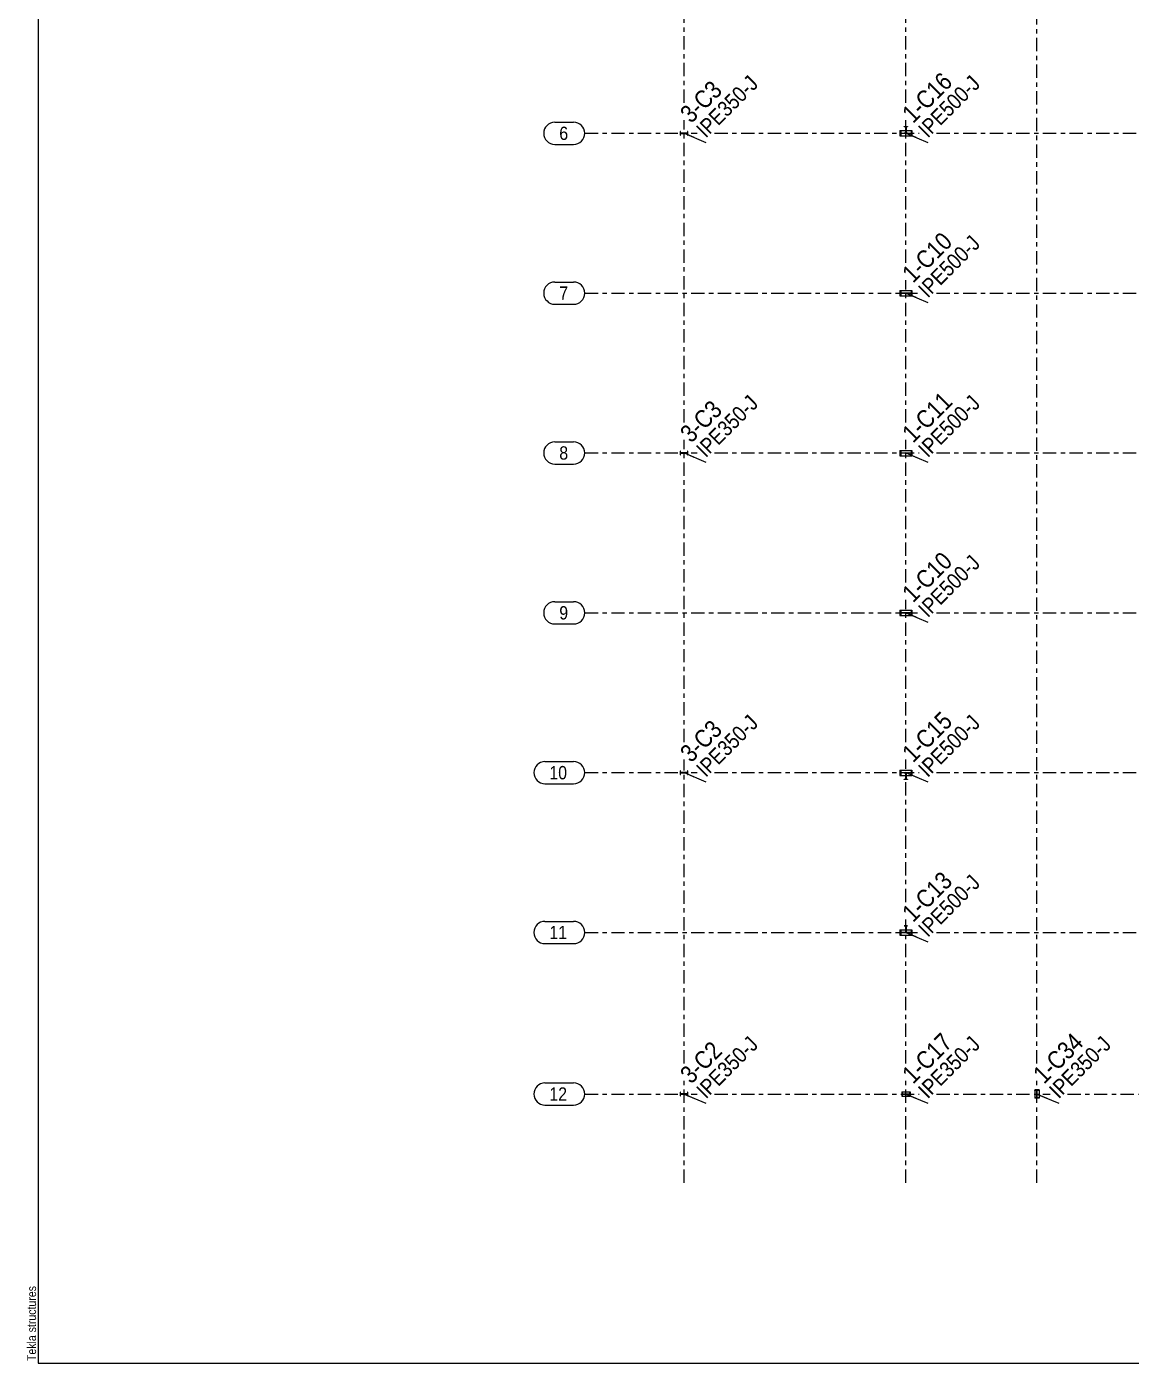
# Model space of a CAD drawing. Header units: millimetres. Extents: x -441 to 382, y -51 to 523.
# Drawn here: x -440.9 to -192.1, y -50.6 to 250.4 of the extents above; entities that cross this region are included whole.
import ezdxf

# ---------------------------------------------------------------- set-up
doc = ezdxf.new("R2010")
doc.units = ezdxf.units.MM
doc.linetypes.add('XKITLINE00', pattern=[0])
doc.linetypes.add('XKITLINE03', pattern=[6, 3, -1, 1, -1])
for name, color, linetype, lineweight in [('DrawingSheet', 5, 'Continuous', 0), ('Part', 2, 'Continuous', 0), ('PartMark', 7, 'Continuous', 0), ('S-grid', 1, 'Continuous', 0)]:
    doc.layers.add(name, color=color, linetype=linetype, lineweight=lineweight)
doc.styles.add('ARIAL', font='ARIAL.TTF')

# ---------------------------------------------------------------- blocks, each defined once
blk = doc.blocks.new('*A18')
at = {"layer": 'Part'}
blk.add_hatch(color=3, dxfattribs=at).paths.add_polyline_path([(-241.68, 118.4), (-241.68, 118.875), (-241.6, 118.875), (-241.6, 117.875), (-241.68, 117.875), (-241.68, 118.35), (-244.02, 118.35), (-244.02, 117.875), (-244.1, 117.875), (-244.1, 118.875), (-244.02, 118.875), (-244.02, 118.4)], flags=17)
blk = doc.blocks.new('*A19')
at = {"layer": 'Part'}
blk.add_hatch(color=3, dxfattribs=at).paths.add_polyline_path([(-241.68, 154.4), (-241.68, 154.875), (-241.6, 154.875), (-241.6, 153.875), (-241.68, 153.875), (-241.68, 154.35), (-244.02, 154.35), (-244.02, 153.875), (-244.1, 153.875), (-244.1, 154.875), (-244.02, 154.875), (-244.02, 154.4)], flags=17)
blk = doc.blocks.new('*A20')
at = {"layer": 'Part'}
blk.add_hatch(color=3, dxfattribs=at).paths.add_polyline_path([(-292.03, 154.3925), (-292.03, 154.8125), (-291.975, 154.8125), (-291.975, 153.9375), (-292.03, 153.9375), (-292.03, 154.3575), (-293.67, 154.3575), (-293.67, 153.9375), (-293.725, 153.9375), (-293.725, 154.8125), (-293.67, 154.8125), (-293.67, 154.3925)], flags=17)
blk = doc.blocks.new('*A29')
at = {"layer": 'Part'}
blk.add_hatch(color=3, dxfattribs=at).paths.add_polyline_path([(-241.68, 190.4), (-241.68, 190.875), (-241.6, 190.875), (-241.6, 189.875), (-241.68, 189.875), (-241.68, 190.35), (-244.02, 190.35), (-244.02, 189.875), (-244.1, 189.875), (-244.1, 190.875), (-244.02, 190.875), (-244.02, 190.4)], flags=17)
blk = doc.blocks.new('*A30')
at = {"layer": 'Part'}
blk.add_hatch(color=3, dxfattribs=at).paths.add_polyline_path([(-241.68, 226.4), (-241.68, 226.875), (-241.6, 226.875), (-241.6, 225.875), (-241.68, 225.875), (-241.68, 226.35), (-244.02, 226.35), (-244.02, 225.875), (-244.1, 225.875), (-244.1, 226.875), (-244.02, 226.875), (-244.02, 226.4)], flags=17)
blk = doc.blocks.new('*A31')
at = {"layer": 'Part'}
blk.add_hatch(color=3, dxfattribs=at).paths.add_polyline_path([(-292.03, 226.3925), (-292.03, 226.8125), (-291.975, 226.8125), (-291.975, 225.9375), (-292.03, 225.9375), (-292.03, 226.3575), (-293.67, 226.3575), (-293.67, 225.9375), (-293.725, 225.9375), (-293.725, 226.8125), (-293.67, 226.8125), (-293.67, 226.3925)], flags=17)
blk = doc.blocks.new('*A32')
at = {"layer": 'Part'}
blk.add_hatch(color=3, dxfattribs=at).paths.add_polyline_path([(-243.225, 227.855), (-243.225, 227.9), (-242.475, 227.9), (-242.475, 227.855), (-242.83375, 227.855), (-242.83375, 226.445), (-242.475, 226.445), (-242.475, 226.4), (-243.225, 226.4), (-243.225, 226.445), (-242.86625, 226.445), (-242.86625, 227.855)], flags=17)
blk = doc.blocks.new('*A36')
at = {"layer": 'Part'}
blk.add_hatch(color=3, dxfattribs=at).paths.add_polyline_path([(-241.68, 46.4), (-241.68, 46.875), (-241.6, 46.875), (-241.6, 45.875), (-241.68, 45.875), (-241.68, 46.35), (-244.02, 46.35), (-244.02, 45.875), (-244.1, 45.875), (-244.1, 46.875), (-244.02, 46.875), (-244.02, 46.4)], flags=17)
blk = doc.blocks.new('*A37')
at = {"layer": 'Part'}
blk.add_hatch(color=3, dxfattribs=at).paths.add_polyline_path([(-241.68, 82.4), (-241.68, 82.875), (-241.6, 82.875), (-241.6, 81.875), (-241.68, 81.875), (-241.68, 82.35), (-244.02, 82.35), (-244.02, 81.875), (-244.1, 81.875), (-244.1, 82.875), (-244.02, 82.875), (-244.02, 82.4)], flags=17)
blk = doc.blocks.new('*A38')
at = {"layer": 'Part'}
blk.add_hatch(color=3, dxfattribs=at).paths.add_polyline_path([(-242.03, 10.0175), (-242.03, 10.4375), (-241.975, 10.4375), (-241.975, 9.5625), (-242.03, 9.5625), (-242.03, 9.9825), (-243.67, 9.9825), (-243.67, 9.5625), (-243.725, 9.5625), (-243.725, 10.4375), (-243.67, 10.4375), (-243.67, 10.0175)], flags=17)
blk = doc.blocks.new('*A39')
at = {"layer": 'Part'}
blk.add_hatch(color=3, dxfattribs=at).paths.add_polyline_path([(-292.03, 10.0175), (-292.03, 10.4375), (-291.975, 10.4375), (-291.975, 9.5625), (-292.03, 9.5625), (-292.03, 9.9825), (-293.67, 9.9825), (-293.67, 9.5625), (-293.725, 9.5625), (-293.725, 10.4375), (-293.67, 10.4375), (-293.67, 10.0175)], flags=17)
blk = doc.blocks.new('*A40')
at = {"layer": 'Part'}
blk.add_hatch(color=3, dxfattribs=at).paths.add_polyline_path([(-243.225, 47.855), (-243.225, 47.9), (-242.475, 47.9), (-242.475, 47.855), (-242.83375, 47.855), (-242.83375, 46.445), (-242.475, 46.445), (-242.475, 46.4), (-243.225, 46.4), (-243.225, 46.445), (-242.86625, 46.445), (-242.86625, 47.855)], flags=17)
blk = doc.blocks.new('*A41')
at = {"layer": 'Part'}
blk.add_hatch(color=3, dxfattribs=at).paths.add_polyline_path([(-292.03, 82.3925), (-292.03, 82.8125), (-291.975, 82.8125), (-291.975, 81.9375), (-292.03, 81.9375), (-292.03, 82.3575), (-293.67, 82.3575), (-293.67, 81.9375), (-293.725, 81.9375), (-293.725, 82.8125), (-293.67, 82.8125), (-293.67, 82.3925)], flags=17)
blk = doc.blocks.new('*A42')
at = {"layer": 'Part'}
blk.add_hatch(color=3, dxfattribs=at).paths.add_polyline_path([(-243.22, 82.3), (-243.22, 82.35), (-242.47, 82.35), (-242.47, 82.3), (-242.83, 82.3), (-242.83, 80.89), (-242.47, 80.89), (-242.47, 80.85), (-243.22, 80.85), (-243.22, 80.89), (-242.87, 80.89), (-242.87, 82.3)], flags=17)
blk = doc.blocks.new('*A43')
at = {"layer": 'Part'}
blk.add_hatch(color=3, dxfattribs=at).paths.add_polyline_path([(-213.7875, 10.82), (-213.7875, 10.875), (-212.9125, 10.875), (-212.9125, 10.82), (-213.3325, 10.82), (-213.3325, 9.18), (-212.9125, 9.18), (-212.9125, 9.125), (-213.7875, 9.125), (-213.7875, 9.18), (-213.3675, 9.18), (-213.3675, 10.82)], flags=17)
blk = doc.blocks.new('*A80')
at = {"layer": 'DrawingSheet', "color": 5, "linetype": 'XKITLINE00', "lineweight": 0}
for p, q in [((-438.31, 523.36), (-438.31, -50.64)), ((-438.31, -50.64), (381.69, -50.64))]:
    blk.add_line(p, q, dxfattribs=at)
at = {"layer": 'DrawingSheet', "color": 5, "style": 'ARIAL', "width": 0.85}
blk.add_text('Tekla structures', height=2, rotation=90, dxfattribs=at).set_placement((-438.81, -50.14))
blk = doc.blocks.new('*A90')
at = {"layer": 'S-grid', "color": 1, "linetype": 'XKITLINE03', "lineweight": 0}
for p, q in [((-315.22, 226.38), (-289.88, 226.38)), ((-285.99, 226.38), (-239.88, 226.38)), ((-235.99, 226.38), (17.19, 226.38))]:
    blk.add_line(p, q, dxfattribs=at)
at = {"layer": 'S-grid', "color": 3, "style": 'ARIAL', "width": 0.85}
blk.add_text('6', height=3, dxfattribs=at).set_placement((-320.94, 224.88))
blk = doc.blocks.new('*A91')
at = {"layer": 'S-grid', "color": 1, "linetype": 'XKITLINE03', "lineweight": 0}
for p, q in [((-315.22, 190.38), (-239.88, 190.38)), ((-235.99, 190.38), (-116.63, 190.38)), ((-112.74, 190.38), (6.62, 190.38)), ((10.51, 190.38), (17.19, 190.38))]:
    blk.add_line(p, q, dxfattribs=at)
at = {"layer": 'S-grid', "color": 3, "style": 'ARIAL', "width": 0.85}
blk.add_text('7', height=3, dxfattribs=at).set_placement((-320.94, 188.88))
blk = doc.blocks.new('*A92')
at = {"layer": 'S-grid', "color": 1, "linetype": 'XKITLINE03', "lineweight": 0}
for p, q in [((-315.22, 154.38), (-289.88, 154.38)), ((-285.99, 154.38), (-239.88, 154.38)), ((-235.99, 154.38), (-116.63, 154.38)), ((-112.74, 154.38), (6.62, 154.38)), ((10.51, 154.38), (17.19, 154.38))]:
    blk.add_line(p, q, dxfattribs=at)
at = {"layer": 'S-grid', "color": 3, "style": 'ARIAL', "width": 0.85}
blk.add_text('8', height=3, dxfattribs=at).set_placement((-320.94, 152.88))
blk = doc.blocks.new('*A93')
at = {"layer": 'S-grid', "color": 1, "linetype": 'XKITLINE03', "lineweight": 0}
for p, q in [((-315.22, 118.38), (-239.88, 118.38)), ((-235.99, 118.38), (-116.63, 118.38)), ((-112.74, 118.38), (6.62, 118.38)), ((10.51, 118.38), (17.19, 118.38))]:
    blk.add_line(p, q, dxfattribs=at)
at = {"layer": 'S-grid', "color": 3, "style": 'ARIAL', "width": 0.85}
blk.add_text('9', height=3, dxfattribs=at).set_placement((-320.94, 116.88))
blk = doc.blocks.new('*A94')
at = {"layer": 'S-grid', "color": 1, "linetype": 'XKITLINE03', "lineweight": 0}
for p, q in [((-315.22, 82.38), (-289.88, 82.38)), ((-285.99, 82.38), (-239.88, 82.38)), ((-235.99, 82.38), (-116.63, 82.38)), ((-112.74, 82.38), (17.19, 82.38))]:
    blk.add_line(p, q, dxfattribs=at)
at = {"layer": 'S-grid', "color": 3, "style": 'ARIAL', "width": 0.85}
blk.add_text('10', height=3, dxfattribs=at).set_placement((-323.17, 80.88))
blk = doc.blocks.new('*A95')
at = {"layer": 'S-grid', "color": 1, "linetype": 'XKITLINE03', "lineweight": 0}
for p, q in [((-315.22, 46.38), (-239.88, 46.38)), ((-235.99, 46.38), (-116.63, 46.38)), ((-112.74, 46.38), (17.19, 46.38))]:
    blk.add_line(p, q, dxfattribs=at)
at = {"layer": 'S-grid', "color": 3, "style": 'ARIAL', "width": 0.85}
blk.add_text('11', height=3, dxfattribs=at).set_placement((-323.17, 44.88))
blk = doc.blocks.new('*A96')
at = {"layer": 'S-grid', "color": 1, "linetype": 'XKITLINE03', "lineweight": 0}
for p, q in [((-315.22, 10), (-289.88, 10)), ((-285.99, 10), (-239.88, 10)), ((-235.99, 10), (-210.38, 10)), ((-206.49, 10), (-179.13, 10)), ((-175.24, 10), (-147.88, 10)), ((-143.99, 10), (-116.63, 10)), ((-112.74, 10), (-85.38, 10)), ((-81.49, 10), (-54.13, 10)), ((-50.24, 10), (-22.88, 10)), ((-18.99, 10), (6.62, 10)), ((10.51, 10), (17.19, 10))]:
    blk.add_line(p, q, dxfattribs=at)
at = {"layer": 'S-grid', "color": 3, "style": 'ARIAL', "width": 0.85}
blk.add_text('12', height=3, dxfattribs=at).set_placement((-323.17, 8.5))
blk = doc.blocks.new('*A104')
at = {"layer": 'S-grid', "color": 1, "linetype": 'XKITLINE03', "lineweight": 0}
for p, q in [((-213.35, 16.86), (-213.35, 481.69)), ((-213.35, -10), (-213.35, 12.97))]:
    blk.add_line(p, q, dxfattribs=at)
blk = doc.blocks.new('*A105')
at = {"layer": 'S-grid', "color": 1, "linetype": 'XKITLINE03', "lineweight": 0}
for p, q in [((-242.85, 233.23), (-242.85, 265.34)), ((-242.85, 197.23), (-242.85, 229.34)), ((-242.85, 161.23), (-242.85, 193.34)), ((-242.85, 125.23), (-242.85, 157.34)), ((-242.85, 89.23), (-242.85, 121.34)), ((-242.85, 53.23), (-242.85, 85.34)), ((-242.85, 16.86), (-242.85, 49.34)), ((-242.85, -10), (-242.85, 12.97))]:
    blk.add_line(p, q, dxfattribs=at)
blk = doc.blocks.new('*A106')
at = {"layer": 'S-grid', "color": 1, "linetype": 'XKITLINE03', "lineweight": 0}
for p, q in [((-292.85, 233.23), (-292.85, 301.34)), ((-292.85, 161.23), (-292.85, 229.34)), ((-292.85, 89.23), (-292.85, 157.34)), ((-292.85, 16.86), (-292.85, 85.34)), ((-292.85, -10), (-292.85, 12.97))]:
    blk.add_line(p, q, dxfattribs=at)
blk = doc.blocks.new('*A141')
at = {"layer": 'Part', "color": 2, "linetype": 'XKITLINE00', "lineweight": 0}
for p, q in [((-244.1, 117.875), (-244.1, 118.875)), ((-244.1, 118.875), (-244.02, 118.875)), ((-244.02, 117.875), (-244.1, 117.875)), ((-244.02, 118.875), (-244.02, 118.4)), ((-244.02, 118.4), (-241.68, 118.4)), ((-241.68, 118.35), (-244.02, 118.35)), ((-244.02, 118.35), (-244.02, 117.875)), ((-241.6, 118.875), (-241.68, 118.875)), ((-241.68, 118.875), (-241.68, 118.4)), ((-241.68, 117.875), (-241.68, 118.35)), ((-241.6, 117.875), (-241.68, 117.875)), ((-241.6, 118.875), (-241.6, 117.875))]:
    blk.add_line(p, q, dxfattribs=at)
blk = doc.blocks.new('*A142')
at = {"layer": 'Part', "color": 2, "linetype": 'XKITLINE00', "lineweight": 0}
for p, q in [((-244.1, 153.875), (-244.1, 154.875)), ((-244.1, 154.875), (-244.02, 154.875)), ((-244.02, 153.875), (-244.1, 153.875)), ((-244.02, 154.875), (-244.02, 154.4)), ((-244.02, 154.4), (-241.68, 154.4)), ((-241.68, 154.35), (-244.02, 154.35)), ((-244.02, 154.35), (-244.02, 153.875)), ((-241.6, 154.875), (-241.68, 154.875)), ((-241.68, 154.875), (-241.68, 154.4)), ((-241.68, 153.875), (-241.68, 154.35)), ((-241.6, 153.875), (-241.68, 153.875)), ((-241.6, 154.875), (-241.6, 153.875))]:
    blk.add_line(p, q, dxfattribs=at)
blk = doc.blocks.new('*A143')
at = {"layer": 'Part', "color": 2, "linetype": 'XKITLINE00', "lineweight": 0}
for p, q in [((-244.2, 118.975), (-244.2, 117.775)), ((-244.2, 118.975), (-241.5, 118.975)), ((-244.2, 117.775), (-241.5, 117.775)), ((-241.5, 118.975), (-241.5, 117.775))]:
    blk.add_line(p, q, dxfattribs=at)
blk = doc.blocks.new('*A144')
at = {"layer": 'Part', "color": 2, "linetype": 'XKITLINE00', "lineweight": 0}
for p, q in [((-293.67, 154.8125), (-293.725, 154.8125)), ((-293.725, 154.8125), (-293.725, 153.9375)), ((-293.725, 153.9375), (-293.67, 153.9375)), ((-293.67, 154.3925), (-293.67, 154.8125)), ((-292.03, 154.3925), (-293.67, 154.3925)), ((-293.67, 153.9375), (-293.67, 154.3575)), ((-293.67, 154.3575), (-292.03, 154.3575)), ((-292.03, 154.8125), (-292.03, 154.3925)), ((-291.975, 154.8125), (-292.03, 154.8125)), ((-292.03, 154.3575), (-292.03, 153.9375)), ((-292.03, 153.9375), (-291.975, 153.9375)), ((-291.975, 153.9375), (-291.975, 154.8125))]:
    blk.add_line(p, q, dxfattribs=at)
blk = doc.blocks.new('*A145')
at = {"layer": 'Part', "color": 2, "linetype": 'XKITLINE00', "lineweight": 0}
for p, q in [((-244.2, 154.975), (-244.2, 153.775)), ((-244.2, 154.975), (-241.5, 154.975)), ((-244.2, 153.775), (-241.5, 153.775)), ((-241.5, 154.975), (-241.5, 153.775))]:
    blk.add_line(p, q, dxfattribs=at)
blk = doc.blocks.new('*A160')
at = {"layer": 'Part', "color": 2, "linetype": 'XKITLINE00', "lineweight": 0}
for p, q in [((-244.1, 189.875), (-244.1, 190.875)), ((-244.1, 190.875), (-244.02, 190.875)), ((-244.02, 189.875), (-244.1, 189.875)), ((-244.02, 190.875), (-244.02, 190.4)), ((-244.02, 190.4), (-241.68, 190.4)), ((-241.68, 190.35), (-244.02, 190.35)), ((-244.02, 190.35), (-244.02, 189.875)), ((-241.6, 190.875), (-241.68, 190.875)), ((-241.68, 190.875), (-241.68, 190.4)), ((-241.68, 189.875), (-241.68, 190.35)), ((-241.6, 189.875), (-241.68, 189.875)), ((-241.6, 190.875), (-241.6, 189.875))]:
    blk.add_line(p, q, dxfattribs=at)
blk = doc.blocks.new('*A161')
at = {"layer": 'Part', "color": 2, "linetype": 'XKITLINE00', "lineweight": 0}
for p, q in [((-244.1, 225.875), (-244.1, 226.875)), ((-244.1, 226.875), (-244.02, 226.875)), ((-244.02, 225.875), (-244.1, 225.875)), ((-244.02, 226.875), (-244.02, 226.4)), ((-244.02, 226.4), (-241.68, 226.4)), ((-241.68, 226.35), (-244.02, 226.35)), ((-244.02, 226.35), (-244.02, 225.875)), ((-241.6, 226.875), (-241.68, 226.875)), ((-241.68, 226.875), (-241.68, 226.4)), ((-241.68, 225.875), (-241.68, 226.35)), ((-241.6, 225.875), (-241.68, 225.875)), ((-241.6, 226.875), (-241.6, 225.875))]:
    blk.add_line(p, q, dxfattribs=at)
blk = doc.blocks.new('*A162')
at = {"layer": 'Part', "color": 2, "linetype": 'XKITLINE00', "lineweight": 0}
for p, q in [((-244.2, 190.975), (-244.2, 189.775)), ((-244.2, 190.975), (-241.5, 190.975)), ((-244.2, 189.775), (-241.5, 189.775)), ((-241.5, 190.975), (-241.5, 189.775))]:
    blk.add_line(p, q, dxfattribs=at)
blk = doc.blocks.new('*A163')
at = {"layer": 'Part', "color": 2, "linetype": 'XKITLINE00', "lineweight": 0}
for p, q in [((-293.67, 226.8125), (-293.725, 226.8125)), ((-293.725, 226.8125), (-293.725, 225.9375)), ((-293.725, 225.9375), (-293.67, 225.9375)), ((-293.67, 226.3925), (-293.67, 226.8125)), ((-292.03, 226.3925), (-293.67, 226.3925)), ((-293.67, 225.9375), (-293.67, 226.3575)), ((-293.67, 226.3575), (-292.03, 226.3575)), ((-292.03, 226.8125), (-292.03, 226.3925)), ((-291.975, 226.8125), (-292.03, 226.8125)), ((-292.03, 226.3575), (-292.03, 225.9375)), ((-292.03, 225.9375), (-291.975, 225.9375)), ((-291.975, 225.9375), (-291.975, 226.8125))]:
    blk.add_line(p, q, dxfattribs=at)
blk = doc.blocks.new('*A164')
at = {"layer": 'Part', "color": 2, "linetype": 'XKITLINE00', "lineweight": 0}
for p, q in [((-243.225, 227.855), (-243.225, 227.9)), ((-243.225, 227.9), (-242.475, 227.9)), ((-242.86625, 227.855), (-243.225, 227.855)), ((-243.225, 226.4), (-243.225, 226.445)), ((-243.225, 226.445), (-242.86625, 226.445)), ((-242.475, 226.4), (-243.225, 226.4)), ((-242.86625, 226.445), (-242.86625, 227.855)), ((-242.475, 227.855), (-242.83375, 227.855)), ((-242.83375, 227.855), (-242.83375, 226.445)), ((-242.83375, 226.445), (-242.475, 226.445)), ((-242.475, 227.9), (-242.475, 227.855)), ((-242.475, 226.445), (-242.475, 226.4))]:
    blk.add_line(p, q, dxfattribs=at)
blk = doc.blocks.new('*A165')
at = {"layer": 'Part', "color": 2, "linetype": 'XKITLINE00', "lineweight": 0}
for p, q in [((-244.2, 226.975), (-244.2, 225.775)), ((-244.2, 226.975), (-242.86625, 226.975)), ((-244.2, 225.775), (-241.5, 225.775)), ((-242.83375, 226.975), (-241.5, 226.975)), ((-241.5, 226.975), (-241.5, 225.775))]:
    blk.add_line(p, q, dxfattribs=at)
blk = doc.blocks.new('*A171')
at = {"layer": 'S-grid', "color": 1, "linetype": 'XKITLINE00', "lineweight": 0}
for p, q in [((-324.17, 84.88), (-317.72, 84.88)), ((-324.17, 79.88), (-317.72, 79.88))]:
    blk.add_line(p, q, dxfattribs=at)
for centre, start, end in [((-324.17, 82.38), 90, 270), ((-317.72, 82.38), 270, 90)]:
    blk.add_arc(centre, 2.5, start, end, dxfattribs=at)
blk = doc.blocks.new('*A172')
at = {"layer": 'S-grid', "color": 1, "linetype": 'XKITLINE00', "lineweight": 0}
for p, q in [((-324.17, 48.88), (-317.72, 48.88)), ((-324.17, 43.88), (-317.72, 43.88))]:
    blk.add_line(p, q, dxfattribs=at)
for centre, start, end in [((-324.17, 46.38), 90, 270), ((-317.72, 46.38), 270, 90)]:
    blk.add_arc(centre, 2.5, start, end, dxfattribs=at)
blk = doc.blocks.new('*A173')
at = {"layer": 'S-grid', "color": 1, "linetype": 'XKITLINE00', "lineweight": 0}
for p, q in [((-324.17, 12.5), (-317.72, 12.5)), ((-324.17, 7.5), (-317.72, 7.5))]:
    blk.add_line(p, q, dxfattribs=at)
for centre, start, end in [((-324.17, 10), 90, 270), ((-317.72, 10), 270, 90)]:
    blk.add_arc(centre, 2.5, start, end, dxfattribs=at)
blk = doc.blocks.new('*A174')
at = {"layer": 'Part', "color": 2, "linetype": 'XKITLINE00', "lineweight": 0}
for p, q in [((-244.1, 45.875), (-244.1, 46.875)), ((-244.1, 46.875), (-244.02, 46.875)), ((-244.02, 45.875), (-244.1, 45.875)), ((-244.02, 46.875), (-244.02, 46.4)), ((-244.02, 46.4), (-241.68, 46.4)), ((-241.68, 46.35), (-244.02, 46.35)), ((-244.02, 46.35), (-244.02, 45.875)), ((-241.6, 46.875), (-241.68, 46.875)), ((-241.68, 46.875), (-241.68, 46.4)), ((-241.68, 45.875), (-241.68, 46.35)), ((-241.6, 45.875), (-241.68, 45.875)), ((-241.6, 46.875), (-241.6, 45.875))]:
    blk.add_line(p, q, dxfattribs=at)
blk = doc.blocks.new('*A175')
at = {"layer": 'Part', "color": 2, "linetype": 'XKITLINE00', "lineweight": 0}
for p, q in [((-244.1, 81.875), (-244.1, 82.875)), ((-244.1, 82.875), (-244.02, 82.875)), ((-244.02, 81.875), (-244.1, 81.875)), ((-244.02, 82.875), (-244.02, 82.4)), ((-244.02, 82.4), (-241.68, 82.4)), ((-241.68, 82.35), (-244.02, 82.35)), ((-244.02, 82.35), (-244.02, 81.875)), ((-241.6, 82.875), (-241.68, 82.875)), ((-241.68, 82.875), (-241.68, 82.4)), ((-241.68, 81.875), (-241.68, 82.35)), ((-241.6, 81.875), (-241.68, 81.875)), ((-241.6, 82.875), (-241.6, 81.875))]:
    blk.add_line(p, q, dxfattribs=at)
blk = doc.blocks.new('*A176')
at = {"layer": 'Part', "color": 2, "linetype": 'XKITLINE00', "lineweight": 0}
for p, q in [((-243.725, 9.5625), (-243.725, 10.4375)), ((-243.725, 10.4375), (-243.67, 10.4375)), ((-243.67, 9.5625), (-243.725, 9.5625)), ((-243.67, 10.4375), (-243.67, 10.0175)), ((-243.67, 10.0175), (-242.03, 10.0175)), ((-242.03, 9.9825), (-243.67, 9.9825)), ((-243.67, 9.9825), (-243.67, 9.5625)), ((-241.975, 10.4375), (-242.03, 10.4375)), ((-242.03, 10.4375), (-242.03, 10.0175)), ((-242.03, 9.5625), (-242.03, 9.9825)), ((-241.975, 9.5625), (-242.03, 9.5625)), ((-241.975, 10.4375), (-241.975, 9.5625))]:
    blk.add_line(p, q, dxfattribs=at)
blk = doc.blocks.new('*A177')
at = {"layer": 'Part', "color": 2, "linetype": 'XKITLINE00', "lineweight": 0}
for p, q in [((-293.67, 10.4375), (-293.725, 10.4375)), ((-293.725, 10.4375), (-293.725, 9.5625)), ((-293.725, 9.5625), (-293.67, 9.5625)), ((-293.67, 10.0175), (-293.67, 10.4375)), ((-292.03, 10.0175), (-293.67, 10.0175)), ((-293.67, 9.5625), (-293.67, 9.9825)), ((-293.67, 9.9825), (-292.03, 9.9825)), ((-292.03, 10.4375), (-292.03, 10.0175)), ((-291.975, 10.4375), (-292.03, 10.4375)), ((-292.03, 9.9825), (-292.03, 9.5625)), ((-292.03, 9.5625), (-291.975, 9.5625)), ((-291.975, 9.5625), (-291.975, 10.4375))]:
    blk.add_line(p, q, dxfattribs=at)
blk = doc.blocks.new('*A178')
at = {"layer": 'Part', "color": 2, "linetype": 'XKITLINE00', "lineweight": 0}
for p, q in [((-243.225, 47.855), (-243.225, 47.9)), ((-243.225, 47.9), (-242.475, 47.9)), ((-242.86625, 47.855), (-243.225, 47.855)), ((-243.225, 46.4), (-243.225, 46.445)), ((-243.225, 46.445), (-242.86625, 46.445)), ((-242.475, 46.4), (-243.225, 46.4)), ((-242.86625, 46.445), (-242.86625, 47.855)), ((-242.475, 47.855), (-242.83375, 47.855)), ((-242.83375, 47.855), (-242.83375, 46.445)), ((-242.83375, 46.445), (-242.475, 46.445)), ((-242.475, 47.9), (-242.475, 47.855)), ((-242.475, 46.445), (-242.475, 46.4))]:
    blk.add_line(p, q, dxfattribs=at)
blk = doc.blocks.new('*A179')
at = {"layer": 'Part', "color": 2, "linetype": 'XKITLINE00', "lineweight": 0}
for p, q in [((-243.8, 10.5), (-243.8, 9.5)), ((-243.8, 10.5), (-241.9, 10.5)), ((-243.8, 9.5), (-241.9, 9.5)), ((-241.9, 10.5), (-241.9, 9.5))]:
    blk.add_line(p, q, dxfattribs=at)
blk = doc.blocks.new('*A180')
at = {"layer": 'Part', "color": 2, "linetype": 'XKITLINE00', "lineweight": 0}
for p, q in [((-244.2, 46.975), (-244.2, 45.775)), ((-244.2, 46.975), (-242.86625, 46.975)), ((-244.2, 45.775), (-241.5, 45.775)), ((-242.83375, 46.975), (-241.5, 46.975)), ((-241.5, 46.975), (-241.5, 45.775))]:
    blk.add_line(p, q, dxfattribs=at)
blk = doc.blocks.new('*A181')
at = {"layer": 'Part', "color": 2, "linetype": 'XKITLINE00', "lineweight": 0}
for p, q in [((-293.67, 82.8125), (-293.725, 82.8125)), ((-293.725, 82.8125), (-293.725, 81.9375)), ((-293.725, 81.9375), (-293.67, 81.9375)), ((-293.67, 82.3925), (-293.67, 82.8125)), ((-292.03, 82.3925), (-293.67, 82.3925)), ((-293.67, 81.9375), (-293.67, 82.3575)), ((-293.67, 82.3575), (-292.03, 82.3575)), ((-292.03, 82.8125), (-292.03, 82.3925)), ((-291.975, 82.8125), (-292.03, 82.8125)), ((-292.03, 82.3575), (-292.03, 81.9375)), ((-292.03, 81.9375), (-291.975, 81.9375)), ((-291.975, 81.9375), (-291.975, 82.8125))]:
    blk.add_line(p, q, dxfattribs=at)
blk = doc.blocks.new('*A182')
at = {"layer": 'Part', "color": 2, "linetype": 'XKITLINE00', "lineweight": 0}
for p, q in [((-243.22, 82.3), (-243.22, 82.35)), ((-243.22, 82.35), (-242.47, 82.35)), ((-242.87, 82.3), (-243.22, 82.3)), ((-242.87, 80.89), (-242.87, 82.3)), ((-242.47, 82.3), (-242.83, 82.3)), ((-242.83, 82.3), (-242.83, 80.89)), ((-242.47, 82.35), (-242.47, 82.3)), ((-243.22, 80.85), (-243.22, 80.89)), ((-243.22, 80.89), (-242.87, 80.89)), ((-242.47, 80.85), (-243.22, 80.85)), ((-242.83, 80.89), (-242.47, 80.89)), ((-242.47, 80.89), (-242.47, 80.85))]:
    blk.add_line(p, q, dxfattribs=at)
blk = doc.blocks.new('*A183')
at = {"layer": 'Part', "color": 2, "linetype": 'XKITLINE00', "lineweight": 0}
for p, q in [((-244.2, 82.975), (-244.2, 81.775)), ((-244.2, 82.975), (-241.5, 82.975)), ((-244.2, 81.775), (-242.86625, 81.775)), ((-242.83375, 81.775), (-241.5, 81.775)), ((-241.5, 82.975), (-241.5, 81.775))]:
    blk.add_line(p, q, dxfattribs=at)
blk = doc.blocks.new('*A184')
at = {"layer": 'Part', "color": 2, "linetype": 'XKITLINE00', "lineweight": 0}
for p, q in [((-213.7875, 10.82), (-213.7875, 10.875)), ((-213.7875, 10.875), (-212.9125, 10.875)), ((-213.3675, 10.82), (-213.7875, 10.82)), ((-213.7875, 9.125), (-213.7875, 9.18)), ((-213.7875, 9.18), (-213.3675, 9.18)), ((-212.9125, 9.125), (-213.7875, 9.125)), ((-213.3675, 9.18), (-213.3675, 10.82)), ((-212.9125, 10.82), (-213.3325, 10.82)), ((-213.3325, 10.82), (-213.3325, 9.18)), ((-213.3325, 9.18), (-212.9125, 9.18)), ((-212.9125, 10.875), (-212.9125, 10.82)), ((-212.9125, 9.18), (-212.9125, 9.125))]:
    blk.add_line(p, q, dxfattribs=at)
blk = doc.blocks.new('*A185')
at = {"layer": 'Part', "color": 2, "linetype": 'XKITLINE00', "lineweight": 0}
for p, q in [((-212.85, 10.95), (-213.85, 10.95)), ((-213.85, 10.95), (-213.85, 9.05)), ((-212.85, 9.05), (-213.85, 9.05)), ((-212.85, 10.95), (-212.85, 9.05))]:
    blk.add_line(p, q, dxfattribs=at)
blk = doc.blocks.new('*A186')
at = {"layer": 'S-grid', "color": 1, "linetype": 'XKITLINE00', "lineweight": 0}
for p, q in [((-321.94, 228.88), (-317.72, 228.88)), ((-321.94, 223.88), (-317.72, 223.88))]:
    blk.add_line(p, q, dxfattribs=at)
for centre, start, end in [((-321.94, 226.38), 90, 270), ((-317.72, 226.38), 270, 90)]:
    blk.add_arc(centre, 2.5, start, end, dxfattribs=at)
blk = doc.blocks.new('*A187')
at = {"layer": 'S-grid', "color": 1, "linetype": 'XKITLINE00', "lineweight": 0}
for p, q in [((-321.94, 192.88), (-317.72, 192.88)), ((-321.94, 187.88), (-317.72, 187.88))]:
    blk.add_line(p, q, dxfattribs=at)
for centre, start, end in [((-321.94, 190.38), 90, 270), ((-317.72, 190.38), 270, 90)]:
    blk.add_arc(centre, 2.5, start, end, dxfattribs=at)
blk = doc.blocks.new('*A188')
at = {"layer": 'S-grid', "color": 1, "linetype": 'XKITLINE00', "lineweight": 0}
for p, q in [((-321.94, 156.88), (-317.72, 156.88)), ((-321.94, 151.88), (-317.72, 151.88))]:
    blk.add_line(p, q, dxfattribs=at)
for centre, start, end in [((-321.94, 154.38), 90, 270), ((-317.72, 154.38), 270, 90)]:
    blk.add_arc(centre, 2.5, start, end, dxfattribs=at)
blk = doc.blocks.new('*A189')
at = {"layer": 'S-grid', "color": 1, "linetype": 'XKITLINE00', "lineweight": 0}
for p, q in [((-321.94, 120.88), (-317.72, 120.88)), ((-321.94, 115.88), (-317.72, 115.88))]:
    blk.add_line(p, q, dxfattribs=at)
for centre, start, end in [((-321.94, 118.38), 90, 270), ((-317.72, 118.38), 270, 90)]:
    blk.add_arc(centre, 2.5, start, end, dxfattribs=at)
blk = doc.blocks.new('*A279')
at = {"layer": 'PartMark', "color": 7, "linetype": 'XKITLINE00', "lineweight": 0}
for p, q in [((-292.85, 226.38), (-287.94, 224.29)), ((-290.55, 225.4), (-292.85, 226.38))]:
    blk.add_line(p, q, dxfattribs=at)
at = {"layer": 'PartMark', "color": 3, "style": 'ARIAL', "width": 0.85}
blk.add_text('3-C3', height=4, rotation=45.0001, dxfattribs=at).set_placement((-291.26, 228.46))
at = {"layer": 'PartMark', "color": 7, "style": 'ARIAL', "width": 0.85}
blk.add_text('IPE350-J', height=3.5, rotation=45.0001, dxfattribs=at).set_placement((-287.94, 225.14))
blk = doc.blocks.new('*A280')
at = {"layer": 'PartMark', "color": 7, "linetype": 'XKITLINE00', "lineweight": 0}
for p, q in [((-242.85, 226.38), (-237.94, 224.29)), ((-240.55, 225.4), (-242.85, 226.38))]:
    blk.add_line(p, q, dxfattribs=at)
at = {"layer": 'PartMark', "color": 3, "style": 'ARIAL', "width": 0.85}
blk.add_text('1-C16', height=4, rotation=45.0001, dxfattribs=at).set_placement((-241.26, 228.46))
at = {"layer": 'PartMark', "color": 7, "style": 'ARIAL', "width": 0.85}
blk.add_text('IPE500-J', height=3.5, rotation=45.0001, dxfattribs=at).set_placement((-237.94, 225.14))
blk = doc.blocks.new('*A282')
at = {"layer": 'PartMark', "color": 7, "linetype": 'XKITLINE00', "lineweight": 0}
for p, q in [((-213.35, 10), (-208.44, 7.91)), ((-211.05, 9.02), (-213.35, 10))]:
    blk.add_line(p, q, dxfattribs=at)
at = {"layer": 'PartMark', "color": 3, "style": 'ARIAL', "width": 0.85}
blk.add_text('1-C34', height=4, rotation=45.0001, dxfattribs=at).set_placement((-211.76, 12.09))
at = {"layer": 'PartMark', "color": 7, "style": 'ARIAL', "width": 0.85}
blk.add_text('IPE350-J', height=3.5, rotation=45.0001, dxfattribs=at).set_placement((-208.44, 8.76))
blk = doc.blocks.new('*A283')
at = {"layer": 'PartMark', "color": 7, "linetype": 'XKITLINE00', "lineweight": 0}
for p, q in [((-292.85, 10), (-287.94, 7.91)), ((-290.55, 9.02), (-292.85, 10))]:
    blk.add_line(p, q, dxfattribs=at)
at = {"layer": 'PartMark', "color": 3, "style": 'ARIAL', "width": 0.85}
blk.add_text('3-C2', height=4, rotation=45.0001, dxfattribs=at).set_placement((-291.26, 12.09))
at = {"layer": 'PartMark', "color": 7, "style": 'ARIAL', "width": 0.85}
blk.add_text('IPE350-J', height=3.5, rotation=45.0001, dxfattribs=at).set_placement((-287.94, 8.76))
blk = doc.blocks.new('*A284')
at = {"layer": 'PartMark', "color": 7, "linetype": 'XKITLINE00', "lineweight": 0}
for p, q in [((-242.85, 10), (-237.94, 7.91)), ((-240.55, 9.02), (-242.85, 10))]:
    blk.add_line(p, q, dxfattribs=at)
at = {"layer": 'PartMark', "color": 3, "style": 'ARIAL', "width": 0.85}
blk.add_text('1-C17', height=4, rotation=45.0001, dxfattribs=at).set_placement((-241.26, 12.09))
at = {"layer": 'PartMark', "color": 7, "style": 'ARIAL', "width": 0.85}
blk.add_text('IPE350-J', height=3.5, rotation=45.0001, dxfattribs=at).set_placement((-237.94, 8.76))
blk = doc.blocks.new('*A285')
at = {"layer": 'PartMark', "color": 7, "linetype": 'XKITLINE00', "lineweight": 0}
for p, q in [((-242.85, 82.38), (-237.94, 80.29)), ((-240.55, 81.4), (-242.85, 82.38))]:
    blk.add_line(p, q, dxfattribs=at)
at = {"layer": 'PartMark', "color": 3, "style": 'ARIAL', "width": 0.85}
blk.add_text('1-C15', height=4, rotation=45.0001, dxfattribs=at).set_placement((-241.26, 84.46))
at = {"layer": 'PartMark', "color": 7, "style": 'ARIAL', "width": 0.85}
blk.add_text('IPE500-J', height=3.5, rotation=45.0001, dxfattribs=at).set_placement((-237.94, 81.14))
blk = doc.blocks.new('*A286')
at = {"layer": 'PartMark', "color": 7, "linetype": 'XKITLINE00', "lineweight": 0}
for p, q in [((-242.85, 46.38), (-237.94, 44.29)), ((-240.55, 45.4), (-242.85, 46.38))]:
    blk.add_line(p, q, dxfattribs=at)
at = {"layer": 'PartMark', "color": 3, "style": 'ARIAL', "width": 0.85}
blk.add_text('1-C13', height=4, rotation=45.0001, dxfattribs=at).set_placement((-241.26, 48.46))
at = {"layer": 'PartMark', "color": 7, "style": 'ARIAL', "width": 0.85}
blk.add_text('IPE500-J', height=3.5, rotation=45.0001, dxfattribs=at).set_placement((-237.94, 45.14))
blk = doc.blocks.new('*A287')
at = {"layer": 'PartMark', "color": 7, "linetype": 'XKITLINE00', "lineweight": 0}
for p, q in [((-292.85, 82.38), (-287.94, 80.29)), ((-290.55, 81.4), (-292.85, 82.38))]:
    blk.add_line(p, q, dxfattribs=at)
at = {"layer": 'PartMark', "color": 3, "style": 'ARIAL', "width": 0.85}
blk.add_text('3-C3', height=4, rotation=45.0001, dxfattribs=at).set_placement((-291.26, 84.46))
at = {"layer": 'PartMark', "color": 7, "style": 'ARIAL', "width": 0.85}
blk.add_text('IPE350-J', height=3.5, rotation=45.0001, dxfattribs=at).set_placement((-287.94, 81.14))
blk = doc.blocks.new('*A288')
at = {"layer": 'PartMark', "color": 7, "linetype": 'XKITLINE00', "lineweight": 0}
for p, q in [((-292.85, 154.38), (-287.94, 152.29)), ((-290.55, 153.4), (-292.85, 154.38))]:
    blk.add_line(p, q, dxfattribs=at)
at = {"layer": 'PartMark', "color": 3, "style": 'ARIAL', "width": 0.85}
blk.add_text('3-C3', height=4, rotation=45.0001, dxfattribs=at).set_placement((-291.26, 156.46))
at = {"layer": 'PartMark', "color": 7, "style": 'ARIAL', "width": 0.85}
blk.add_text('IPE350-J', height=3.5, rotation=45.0001, dxfattribs=at).set_placement((-287.94, 153.14))
blk = doc.blocks.new('*A289')
at = {"layer": 'PartMark', "color": 7, "linetype": 'XKITLINE00', "lineweight": 0}
for p, q in [((-242.85, 154.38), (-237.94, 152.29)), ((-240.55, 153.4), (-242.85, 154.38))]:
    blk.add_line(p, q, dxfattribs=at)
at = {"layer": 'PartMark', "color": 3, "style": 'ARIAL', "width": 0.85}
blk.add_text('1-C11', height=4, rotation=45.0001, dxfattribs=at).set_placement((-241.26, 156.46))
at = {"layer": 'PartMark', "color": 7, "style": 'ARIAL', "width": 0.85}
blk.add_text('IPE500-J', height=3.5, rotation=45.0001, dxfattribs=at).set_placement((-237.94, 153.14))
blk = doc.blocks.new('*A290')
at = {"layer": 'PartMark', "color": 7, "linetype": 'XKITLINE00', "lineweight": 0}
for p, q in [((-242.85, 118.38), (-237.94, 116.29)), ((-240.55, 117.4), (-242.85, 118.38))]:
    blk.add_line(p, q, dxfattribs=at)
at = {"layer": 'PartMark', "color": 3, "style": 'ARIAL', "width": 0.85}
blk.add_text('1-C10', height=4, rotation=45.0001, dxfattribs=at).set_placement((-241.26, 120.46))
at = {"layer": 'PartMark', "color": 7, "style": 'ARIAL', "width": 0.85}
blk.add_text('IPE500-J', height=3.5, rotation=45.0001, dxfattribs=at).set_placement((-237.94, 117.14))
blk = doc.blocks.new('*A291')
at = {"layer": 'PartMark', "color": 7, "linetype": 'XKITLINE00', "lineweight": 0}
for p, q in [((-242.85, 190.38), (-237.94, 188.29)), ((-240.55, 189.4), (-242.85, 190.38))]:
    blk.add_line(p, q, dxfattribs=at)
at = {"layer": 'PartMark', "color": 3, "style": 'ARIAL', "width": 0.85}
blk.add_text('1-C10', height=4, rotation=45.0001, dxfattribs=at).set_placement((-241.26, 192.46))
at = {"layer": 'PartMark', "color": 7, "style": 'ARIAL', "width": 0.85}
blk.add_text('IPE500-J', height=3.5, rotation=45.0001, dxfattribs=at).set_placement((-237.94, 189.14))

msp = doc.modelspace()

# ---------------------------------------------------------------- block references
at = {"lineweight": 0}
for name in ['*A80', '*A106', '*A105', '*A104', '*A186', '*A90', '*A31', '*A163', '*A165', '*A30', '*A161', '*A32', '*A164', '*A187', '*A91', '*A162', '*A29', '*A160', '*A188', '*A92', '*A20', '*A144', '*A145', '*A19', '*A142', '*A189', '*A93', '*A143', '*A18', '*A141', '*A171', '*A94', '*A41', '*A181', '*A183', '*A37', '*A175', '*A42', '*A182', '*A172', '*A95', '*A180', '*A36', '*A174', '*A40', '*A178', '*A173', '*A96', '*A39', '*A177', '*A179', '*A38', '*A176', '*A185', '*A43', '*A184']:
    msp.add_blockref(name, (0, 0), dxfattribs=at)
at = {"layer": 'PartMark', "lineweight": 0}
for name in ['*A279', '*A280', '*A291', '*A288', '*A289', '*A290', '*A287', '*A285', '*A286', '*A283', '*A284', '*A282']:
    msp.add_blockref(name, (0, 0), dxfattribs=at)

doc.saveas('drawing.dxf')
